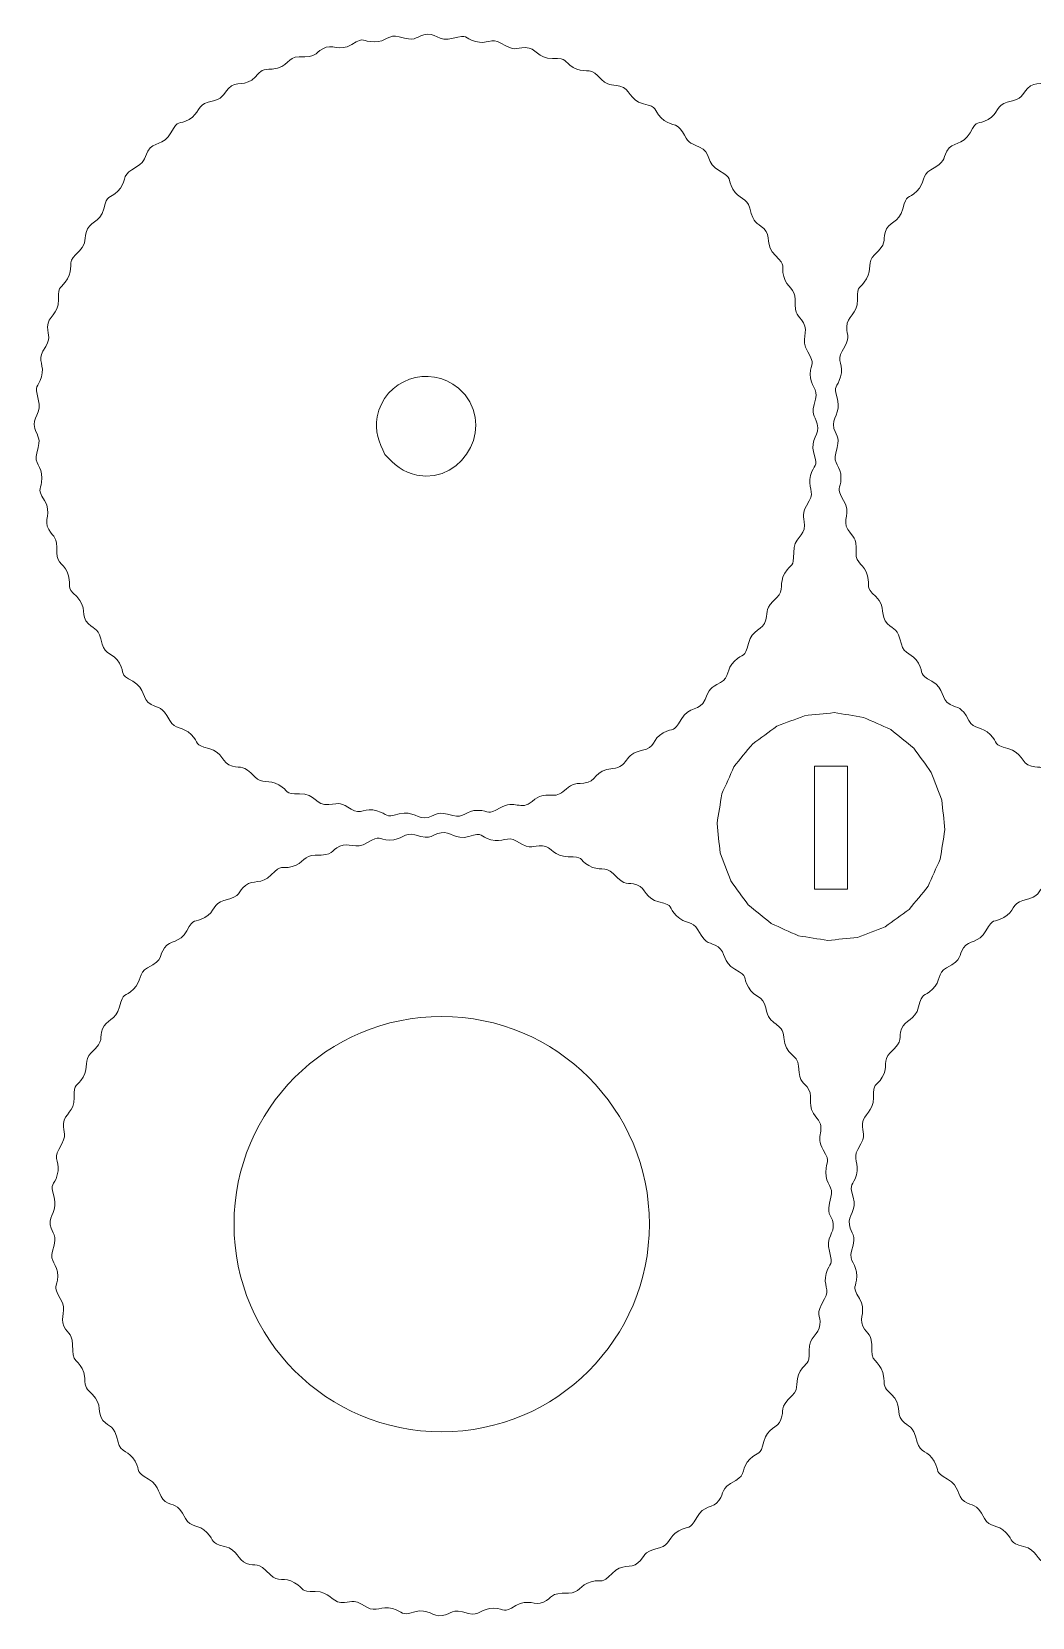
# Model space of a CAD drawing. Header units: centimetres. Extents: x -10 to 98, y 3 to 108.
# Drawn here: x 24.55 to 33.69, y 18.83 to 33.3 of the extents above; entities that cross this region are included whole.
import ezdxf

# ---------------------------------------------------------------- set-up
doc = ezdxf.new("R2010")
doc.units = ezdxf.units.CM
doc.header["$MEASUREMENT"] = 0
doc.layers.add('Camada 1', color=7, linetype='Continuous')

msp = doc.modelspace()

# ---------------------------------------------------------------- linework, layer by layer
at = {"layer": 'Camada 1', "color": 3, "lineweight": 9}
for points in [[(28.13437, 33.27539), (28.23436, 33.30415), (28.26786, 33.20585), (28.40152, 33.24426)], [(27.21052, 33.14847), (27.29958, 33.202), (27.35737, 33.11604), (27.47666, 33.18764)], [(27.68035, 33.21112), (27.56645, 33.21296), (27.60152, 33.26257), (27.47666, 33.18764)], [(27.90912, 33.25864), (27.81244, 33.28756), (27.79112, 33.20932), (27.68035, 33.21112)], [(27.90912, 33.25864), (28.05944, 33.21367), (28.04581, 33.24991), (28.13437, 33.27539)], [(28.60439, 33.21449), (28.49473, 33.24568), (28.54143, 33.28447), (28.40152, 33.24426)], [(28.83767, 33.20106), (28.75199, 33.25377), (28.71093, 33.18419), (28.60439, 33.21449)], [(28.83767, 33.20106), (28.97154, 33.11872), (28.96728, 33.15726), (29.05964, 33.15889)], [(29.05964, 33.15889), (29.1638, 33.16073), (29.17065, 33.05692), (29.3095, 33.05962)], [(26.74875, 32.96277), (26.90216, 32.97844), (26.88359, 33.07716), (26.9972, 33.07396)], [(26.9972, 33.07396), (27.15409, 33.06953), (27.13164, 33.10104), (27.21052, 33.14847)], [(29.49788, 32.97841), (29.40017, 33.03681), (29.45493, 33.06245), (29.3095, 33.05962)], [(26.35098, 32.78679), (26.42307, 32.86149), (26.50127, 32.79348), (26.59793, 32.89346)], [(26.74875, 32.96277), (26.65636, 32.96224), (26.65245, 32.94984), (26.59793, 32.89346)], [(29.71964, 32.90522), (29.65047, 32.97816), (29.59295, 32.92159), (29.49788, 32.97841)], [(29.71964, 32.90522), (29.82774, 32.7912), (29.83411, 32.82921), (29.92335, 32.8069)], [(33.6474, 32.78679), (33.71949, 32.86149), (33.79768, 32.79348), (33.89436, 32.89346)], [(26.16418, 32.65957), (26.317, 32.69609), (26.28684, 32.72033), (26.35098, 32.78679)], [(29.92335, 32.8069), (30.02423, 32.78168), (30.00402, 32.67975), (30.13883, 32.64636)], [(33.46059, 32.65957), (33.61341, 32.69609), (33.58326, 32.72033), (33.6474, 32.78679)], [(26.16418, 32.65957), (26.06604, 32.63611), (26.08655, 32.55768), (25.99002, 32.50399)], [(30.29973, 32.51887), (30.22057, 32.60068), (30.28026, 32.61132), (30.13883, 32.64636)], [(33.46059, 32.65957), (33.36245, 32.63611), (33.38297, 32.55768), (33.28644, 32.50399)], [(25.99002, 32.50399), (25.89049, 32.44863), (25.89573, 32.50914), (25.82523, 32.38153)], [(30.49508, 32.39084), (30.44714, 32.47952), (30.37642, 32.43962), (30.29973, 32.51887)], [(33.28644, 32.50399), (33.1869, 32.44863), (33.19214, 32.50914), (33.12164, 32.38153)], [(25.61437, 32.21487), (25.66487, 32.30602), (25.75803, 32.2599), (25.82523, 32.38153)], [(30.49508, 32.39084), (30.54819, 32.29262), (30.55191, 32.29195), (30.65192, 32.25029)], [(32.91078, 32.21487), (32.96128, 32.30602), (33.05444, 32.2599), (33.12164, 32.38153)], [(25.46692, 32.04371), (25.60513, 32.11834), (25.56964, 32.13418), (25.61437, 32.21487)], [(30.65192, 32.25029), (30.76066, 32.205), (30.70561, 32.10286), (30.83296, 32.03252)], [(32.76334, 32.04371), (32.90154, 32.11834), (32.86606, 32.13418), (32.91078, 32.21487)], [(25.46692, 32.04371), (25.37829, 31.99584), (25.41811, 31.92503), (25.33887, 31.84833)], [(30.95539, 31.86772), (30.90009, 31.9672), (30.96051, 31.96206), (30.83296, 32.03252)], [(32.76334, 32.04371), (32.6747, 31.99584), (32.71452, 31.92503), (32.63528, 31.84833)], [(25.33887, 31.84833), (25.25718, 31.76927), (25.24639, 31.82879), (25.21138, 31.68745)], [(31.11095, 31.69357), (31.08757, 31.79146), (31.00893, 31.77139), (30.95539, 31.86772)], [(32.63528, 31.84833), (32.5536, 31.76927), (32.5428, 31.82879), (32.50781, 31.68745)], [(25.05083, 31.47197), (25.07609, 31.57286), (25.17799, 31.55262), (25.21138, 31.68745)], [(31.11095, 31.69357), (31.14742, 31.54087), (31.17171, 31.5708), (31.23816, 31.50677)], [(32.34725, 31.47197), (32.3725, 31.57286), (32.47439, 31.55262), (32.50781, 31.68745)], [(24.95254, 31.26825), (25.06651, 31.3762), (25.02851, 31.38287), (25.05083, 31.47197)], [(31.23816, 31.50677), (31.31284, 31.43479), (31.24487, 31.35655), (31.34488, 31.25983)], [(32.24895, 31.26825), (32.36294, 31.3762), (32.32494, 31.38287), (32.34725, 31.47197)], [(24.95254, 31.26825), (24.8796, 31.19917), (24.9361, 31.14145), (24.87933, 31.04652)], [(31.42017, 31.06912), (31.39256, 31.1795), (31.44944, 31.15869), (31.34488, 31.25983)], [(32.24895, 31.26825), (32.17601, 31.19917), (32.23251, 31.14145), (32.17576, 31.04652)], [(24.87933, 31.04652), (24.82081, 30.94866), (24.79536, 31.0037), (24.79811, 30.85817)], [(31.52535, 30.86051), (31.52814, 30.96127), (31.44695, 30.96208), (31.42017, 31.06912)], [(32.17576, 31.04652), (32.11722, 30.94866), (32.09177, 31.0037), (32.09452, 30.85817)], [(24.69882, 30.60827), (24.69699, 30.71235), (24.80074, 30.71916), (24.79811, 30.85817)], [(31.52535, 30.86051), (31.52098, 30.70349), (31.55227, 30.72629), (31.59986, 30.64724)], [(31.99524, 30.60827), (31.99341, 30.71235), (32.09715, 30.71916), (32.09452, 30.85817)], [(24.65669, 30.38627), (24.73895, 30.51978), (24.70044, 30.51653), (24.69882, 30.60827)], [(31.59986, 30.64724), (31.65346, 30.5582), (31.56741, 30.50041), (31.63905, 30.38107)], [(31.9531, 30.38627), (32.03536, 30.51978), (31.99686, 30.51653), (31.99524, 30.60827)], [(24.65669, 30.38627), (24.60397, 30.30071), (24.6735, 30.25955), (24.64324, 30.15302)], [(31.66251, 30.17739), (31.66436, 30.29119), (31.71391, 30.25638), (31.63905, 30.38107)], [(31.9531, 30.38627), (31.90038, 30.30071), (31.96991, 30.25955), (31.93965, 30.15302)], [(24.64324, 30.15302), (24.61208, 30.04336), (24.57329, 30.09005), (24.61348, 29.95016)], [(31.71002, 29.94863), (31.73882, 30.04505), (31.66074, 30.06695), (31.66251, 30.17739)], [(31.93965, 30.15302), (31.9085, 30.04336), (31.8697, 30.09005), (31.90989, 29.95016)], [(24.58233, 29.68297), (24.55361, 29.78307), (24.65189, 29.81645), (24.61348, 29.95016)], [(31.71002, 29.94863), (31.66511, 29.79829), (31.70125, 29.81209), (31.72677, 29.72335)], [(31.87875, 29.68297), (31.85002, 29.78307), (31.9483, 29.81645), (31.90989, 29.95016)], [(24.5991, 29.45774), (24.64405, 29.60822), (24.60781, 29.5942), (24.58233, 29.68297)], [(31.72677, 29.72335), (31.75554, 29.62338), (31.65722, 29.58989), (31.69567, 29.4562)], [(31.8955, 29.45774), (31.94046, 29.60822), (31.90424, 29.5942), (31.87875, 29.68297)], [(24.5991, 29.45774), (24.57028, 29.3613), (24.64837, 29.33948), (24.64661, 29.22897)], [(31.66588, 29.25335), (31.69699, 29.36286), (31.73588, 29.31639), (31.69567, 29.4562)], [(31.8955, 29.45774), (31.86669, 29.3613), (31.94478, 29.33948), (31.94302, 29.22897)], [(31.65246, 29.02008), (31.70513, 29.1057), (31.63561, 29.14673), (31.66588, 29.25335)], [(24.64661, 29.22897), (24.6448, 29.11514), (24.59512, 29.15012), (24.67014, 29.02526)], [(31.94302, 29.22897), (31.94121, 29.11514), (31.89153, 29.15012), (31.96656, 29.02526)], [(24.70927, 28.75913), (24.65569, 28.8482), (24.74184, 28.90592), (24.67014, 29.02526)], [(31.65246, 29.02008), (31.57019, 28.88635), (31.60862, 28.89048), (31.61028, 28.7981)], [(32.00569, 28.75913), (31.9521, 28.8482), (32.03826, 28.90592), (31.96656, 29.02526)], [(24.78377, 28.54583), (24.78816, 28.70273), (24.75674, 28.68022), (24.70927, 28.75913)], [(31.61028, 28.7981), (31.61216, 28.69403), (31.50836, 28.68713), (31.51104, 28.54823)], [(32.08018, 28.54583), (32.08457, 28.70273), (32.05316, 28.68022), (32.00569, 28.75913)], [(24.78377, 28.54583), (24.78096, 28.44518), (24.86214, 28.44422), (24.88896, 28.33725)], [(31.42981, 28.35986), (31.48821, 28.45762), (31.51385, 28.40282), (31.51104, 28.54823)], [(32.08018, 28.54583), (32.07737, 28.44518), (32.15857, 28.44422), (32.18538, 28.33725)], [(24.88896, 28.33725), (24.91661, 28.22699), (24.85959, 28.24765), (24.9643, 28.14651)], [(31.35661, 28.13811), (31.42955, 28.2073), (31.37294, 28.26463), (31.42981, 28.35986)], [(32.18538, 28.33725), (32.21302, 28.22699), (32.15601, 28.24765), (32.26071, 28.14651)], [(25.07095, 27.8996), (24.99631, 27.97164), (25.06431, 28.04991), (24.9643, 28.14651)], [(31.35661, 28.13811), (31.24262, 28.02998), (31.28063, 28.02367), (31.25828, 27.9344)], [(32.36736, 27.8996), (32.29273, 27.97164), (32.36072, 28.04991), (32.26071, 28.14651)], [(25.19817, 27.71281), (25.16176, 27.86554), (25.13701, 27.83585), (25.07095, 27.8996)], [(31.25828, 27.9344), (31.23301, 27.83344), (31.13113, 27.85376), (31.09776, 27.71892)], [(32.49459, 27.71281), (32.45817, 27.86554), (32.43343, 27.83585), (32.36736, 27.8996)], [(25.19817, 27.71281), (25.22153, 27.61486), (25.30023, 27.63499), (25.35375, 27.53864)], [(30.97026, 27.55802), (31.05201, 27.63713), (31.06279, 27.57758), (31.09776, 27.71892)], [(32.49459, 27.71281), (32.51795, 27.61486), (32.59664, 27.63499), (32.65017, 27.53864)], [(25.35375, 27.53864), (25.40902, 27.43917), (25.34861, 27.44426), (25.47617, 27.37385)], [(30.84223, 27.36264), (30.93082, 27.41051), (30.89106, 27.4814), (30.97026, 27.55802)], [(32.65017, 27.53864), (32.70543, 27.43917), (32.64503, 27.44426), (32.77259, 27.37385)], [(25.64289, 27.16294), (25.5518, 27.21334), (25.59775, 27.30673), (25.47617, 27.37385)], [(30.84223, 27.36264), (30.74395, 27.30954), (30.74339, 27.30578), (30.70167, 27.2058)], [(32.9393, 27.16294), (32.84822, 27.21334), (32.89416, 27.30673), (32.77259, 27.37385)], [(25.81406, 27.01553), (25.73957, 27.15355), (25.72334, 27.11843), (25.64289, 27.16294)], [(30.70167, 27.2058), (30.65634, 27.09712), (30.55425, 27.15211), (30.48391, 27.02475)], [(31.61055, 27.05943), (31.70062, 27.06873), (31.79066, 27.07804), (31.88074, 27.08735)], [(31.88074, 27.08735), (31.97014, 27.07304), (32.05955, 27.05872), (32.14895, 27.04441)], [(33.11046, 27.01553), (33.03599, 27.15355), (33.01976, 27.11843), (32.9393, 27.16294)], [(25.81406, 27.01553), (25.86187, 26.9269), (25.93278, 26.96667), (26.00943, 26.88747)], [(30.31913, 26.90238), (30.41855, 26.95762), (30.41351, 26.89729), (30.48391, 27.02475)], [(31.13677, 26.80324), (31.21011, 26.85633), (31.28346, 26.90943), (31.3568, 26.96252)], [(31.3568, 26.96252), (31.44139, 26.99482), (31.52596, 27.02712), (31.61055, 27.05943)], [(32.14895, 27.04441), (32.23161, 27.00743), (32.31424, 26.97046), (32.3969, 26.93349)], [(32.60771, 26.76219), (32.53744, 26.81928), (32.46717, 26.87639), (32.3969, 26.93349)], [(33.11046, 27.01553), (33.15828, 26.9269), (33.2292, 26.96667), (33.30584, 26.88747)], [(26.00943, 26.88747), (26.08855, 26.80573), (26.02891, 26.79498), (26.17032, 26.75997)], [(30.12985, 26.74402), (30.2504, 26.76638), (30.21481, 26.84443), (30.31913, 26.90238)], [(30.96547, 26.59243), (31.02257, 26.6627), (31.07968, 26.73297), (31.13677, 26.80324)], [(33.30584, 26.88747), (33.38497, 26.80573), (33.32534, 26.79498), (33.46673, 26.75997)], [(26.38578, 26.59943), (26.2848, 26.62473), (26.30515, 26.72658), (26.17032, 26.75997)], [(30.12985, 26.74402), (29.95098, 26.71084), (30.00794, 26.58807), (29.86019, 26.57783)], [(32.76698, 26.54216), (32.71388, 26.6155), (32.6608, 26.68885), (32.60771, 26.76219)], [(33.68219, 26.59943), (33.58121, 26.62473), (33.60156, 26.72658), (33.46673, 26.75997)], [(26.58951, 26.50113), (26.48132, 26.61517), (26.47486, 26.57712), (26.38578, 26.59943)], [(26.58951, 26.50113), (26.65869, 26.42819), (26.7161, 26.48481), (26.81125, 26.42794)], [(29.86019, 26.57783), (29.68985, 26.56603), (29.71457, 26.45055), (29.59615, 26.44381)], [(30.85455, 26.34449), (30.89152, 26.42713), (30.9285, 26.50979), (30.96547, 26.59243)], [(32.86389, 26.2884), (32.83158, 26.37299), (32.79929, 26.45757), (32.76698, 26.54216)], [(33.88592, 26.50113), (33.77774, 26.61517), (33.77127, 26.57712), (33.68219, 26.59943)], [(26.81125, 26.42794), (26.90903, 26.36949), (26.85418, 26.34389), (26.99962, 26.3467)], [(27.26532, 26.24862), (27.14855, 26.23357), (27.14507, 26.34951), (26.99962, 26.3467)], [(29.40643, 26.36633), (29.31677, 26.288), (29.25425, 26.38871), (29.12411, 26.27735)], [(29.59615, 26.44381), (29.48981, 26.43777), (29.48654, 26.43634), (29.40643, 26.36633)], [(27.47146, 26.20527), (27.37645, 26.26372), (27.37275, 26.26247), (27.26532, 26.24862)], [(27.47146, 26.20527), (27.55712, 26.15256), (27.59808, 26.22215), (27.70474, 26.19186)], [(28.6288, 26.19521), (28.74261, 26.19337), (28.70776, 26.14385), (28.83248, 26.21867)], [(28.83248, 26.21867), (28.96446, 26.29784), (29.01702, 26.18572), (29.12411, 26.27735)], [(30.8116, 26.07628), (30.82592, 26.16568), (30.84024, 26.25509), (30.85455, 26.34449)], [(32.89181, 26.01822), (32.88251, 26.10828), (32.8732, 26.19835), (32.86389, 26.2884)], [(27.70474, 26.19186), (27.81429, 26.16074), (27.7678, 26.12185), (27.9076, 26.16208)], [(28.17477, 26.13096), (28.07474, 26.10223), (28.04121, 26.20053), (27.9076, 26.16208)], [(28.40003, 26.1477), (28.24944, 26.19262), (28.26361, 26.15649), (28.17477, 26.13096)], [(28.40003, 26.1477), (28.49651, 26.11892), (28.51827, 26.197), (28.6288, 26.19521)], [(30.8116, 26.07628), (30.82092, 25.98621), (30.83023, 25.89615), (30.83955, 25.80609)], [(27.82331, 25.92365), (27.70955, 25.92552), (27.74439, 25.97504), (27.61975, 25.9002)], [(28.05199, 25.97116), (27.95568, 25.99994), (27.9336, 25.92187), (27.82331, 25.92365)], [(28.05199, 25.97116), (28.22131, 25.9206), (28.196, 25.97509), (28.29237, 25.99136)], [(28.29237, 25.99136), (28.38116, 26.00638), (28.4181, 25.92049), (28.54424, 25.95681)], [(28.747, 25.92703), (28.63756, 25.95818), (28.6838, 25.99702), (28.54424, 25.95681)], [(28.98018, 25.91362), (28.89469, 25.96628), (28.85342, 25.89676), (28.747, 25.92703)], [(28.98018, 25.91362), (29.13059, 25.82098), (29.12063, 25.88012), (29.21765, 25.87087)], [(32.89181, 26.01822), (32.87749, 25.92883), (32.86318, 25.83941), (32.84886, 25.75001)], [(27.14049, 25.78655), (27.03977, 25.78939), (27.0391, 25.70825), (26.93195, 25.68143)], [(27.14049, 25.78655), (27.31717, 25.78162), (27.27871, 25.8277), (27.36742, 25.8683)], [(27.36742, 25.8683), (27.44918, 25.90572), (27.50714, 25.83263), (27.61975, 25.9002)], [(29.21765, 25.87087), (29.30731, 25.86232), (29.32078, 25.7697), (29.45184, 25.77225)], [(29.64017, 25.69104), (29.54243, 25.74939), (29.59728, 25.77508), (29.45184, 25.77225)], [(30.83955, 25.80609), (30.87184, 25.72151), (30.90414, 25.63691), (30.93644, 25.55234)], [(26.93195, 25.68143), (26.82162, 25.65381), (26.84249, 25.71073), (26.74132, 25.60617)], [(29.86179, 25.61791), (29.79277, 25.69072), (29.73524, 25.63428), (29.64017, 25.69104)], [(32.84886, 25.75001), (32.81189, 25.66736), (32.77493, 25.58472), (32.73795, 25.50206)], [(26.30774, 25.37233), (26.47977, 25.41344), (26.43064, 25.44787), (26.50587, 25.51007)], [(26.50587, 25.51007), (26.57511, 25.5673), (26.64998, 25.51175), (26.74132, 25.60617)], [(29.86179, 25.61791), (29.98338, 25.48961), (29.9891, 25.5491), (30.0803, 25.515)], [(30.0803, 25.515), (30.16467, 25.48344), (30.15347, 25.39069), (30.28083, 25.35914)], [(31.09573, 25.33231), (31.04263, 25.40565), (30.98953, 25.479), (30.93644, 25.55234)], [(32.73795, 25.50206), (32.68086, 25.43179), (32.62375, 25.36152), (32.56665, 25.29125)], [(33.60415, 25.37233), (33.77618, 25.41344), (33.72707, 25.44787), (33.80229, 25.51007)], [(26.30774, 25.37233), (26.20992, 25.34898), (26.22994, 25.27032), (26.13367, 25.21682)], [(30.44167, 25.23169), (30.36252, 25.31342), (30.42225, 25.3241), (30.28083, 25.35914)], [(33.60415, 25.37233), (33.50634, 25.34898), (33.52635, 25.27032), (33.43008, 25.21682)], [(26.13367, 25.21682), (26.03424, 25.16155), (26.03931, 25.22191), (25.96892, 25.09444)], [(30.63696, 25.1037), (30.58916, 25.19226), (30.51834, 25.1525), (30.44167, 25.23169)], [(31.30653, 25.16101), (31.23627, 25.2181), (31.16599, 25.27521), (31.09573, 25.33231)], [(32.56665, 25.29125), (32.49331, 25.23817), (32.41996, 25.18508), (32.34662, 25.13198)], [(33.43008, 25.21682), (33.33066, 25.16155), (33.33573, 25.22191), (33.26534, 25.09444)], [(25.76644, 24.94095), (25.81871, 25.01447), (25.90553, 24.97961), (25.96892, 25.09444)], [(30.63696, 25.1037), (30.72083, 24.94829), (30.74194, 25.00446), (30.82122, 24.94802)], [(31.55447, 25.0501), (31.47183, 25.08707), (31.38917, 25.12403), (31.30653, 25.16101)], [(31.55447, 25.0501), (31.64387, 25.03578), (31.73328, 25.02147), (31.82268, 25.00715)], [(32.09287, 25.03507), (32.17745, 25.06738), (32.26205, 25.09967), (32.34662, 25.13198)], [(33.06287, 24.94095), (33.11512, 25.01447), (33.20195, 24.97961), (33.26534, 25.09444)], [(25.61076, 24.75672), (25.76638, 24.8408), (25.70982, 24.86131), (25.76644, 24.94095)], [(30.82122, 24.94802), (30.89465, 24.89578), (30.85983, 24.80899), (30.97473, 24.74555)], [(31.82268, 25.00715), (31.91275, 25.01646), (32.00281, 25.02576), (32.09287, 25.03507)], [(32.90717, 24.75672), (33.0628, 24.8408), (33.00623, 24.86131), (33.06287, 24.94095)], [(25.61076, 24.75672), (25.52211, 24.70879), (25.56194, 24.63798), (25.48277, 24.56141)], [(32.90717, 24.75672), (32.81853, 24.70879), (32.85836, 24.63798), (32.77919, 24.56141)], [(31.09704, 24.58081), (31.04187, 24.68008), (31.10212, 24.67521), (30.97473, 24.74555)], [(25.48277, 24.56141), (25.40094, 24.48225), (25.39044, 24.54203), (25.35534, 24.40058)], [(31.25534, 24.39162), (31.23305, 24.51204), (31.15501, 24.47652), (31.09704, 24.58081)], [(32.77919, 24.56141), (32.69735, 24.48225), (32.68684, 24.54203), (32.65176, 24.40058)], [(25.19947, 24.20006), (25.23099, 24.28443), (25.32375, 24.2732), (25.35534, 24.40058)], [(31.25534, 24.39162), (31.28843, 24.21291), (31.4112, 24.26974), (31.42146, 24.12208)], [(32.49589, 24.20006), (32.52741, 24.28443), (32.62018, 24.2732), (32.65176, 24.40058)], [(25.09658, 23.98154), (25.22484, 24.10313), (25.16538, 24.10873), (25.19947, 24.20006)], [(28.29732, 24.31346), (27.24999, 24.31346), (26.40096, 23.46441), (26.40096, 22.41708)], [(30.19368, 22.41708), (30.19368, 23.46441), (29.34466, 24.31346), (28.29732, 24.31346)], [(32.393, 23.98154), (32.52125, 24.10313), (32.46178, 24.10873), (32.49589, 24.20006)], [(31.42146, 24.12208), (31.4333, 23.95174), (31.54871, 23.97647), (31.55544, 23.85811)], [(25.09658, 23.98154), (25.02366, 23.91242), (25.0802, 23.85486), (25.02342, 23.75988)], [(32.393, 23.98154), (32.32007, 23.91242), (32.37661, 23.85486), (32.31983, 23.75988)], [(25.02342, 23.75988), (24.96496, 23.66213), (24.93948, 23.71706), (24.94223, 23.57159)], [(31.55544, 23.85811), (31.56516, 23.68712), (31.60339, 23.72797), (31.64996, 23.64429)], [(32.31983, 23.75988), (32.26137, 23.66213), (32.23589, 23.71706), (32.23865, 23.57159)], [(31.64996, 23.64429), (31.69492, 23.56347), (31.62065, 23.5046), (31.72182, 23.38628)], [(24.8436, 23.33739), (24.85213, 23.42718), (24.94474, 23.4404), (24.94223, 23.57159)], [(32.14003, 23.33739), (32.14855, 23.42718), (32.24115, 23.4404), (32.23865, 23.57159)], [(24.80085, 23.09993), (24.89351, 23.25053), (24.83435, 23.24025), (24.8436, 23.33739)], [(31.78049, 23.09476), (31.70134, 23.22667), (31.81342, 23.27916), (31.72182, 23.38628)], [(32.09727, 23.09993), (32.18993, 23.25053), (32.13076, 23.24025), (32.14003, 23.33739)], [(24.80085, 23.09993), (24.74817, 23.01434), (24.81772, 22.97316), (24.78743, 22.86676)], [(31.80393, 22.89116), (31.80569, 23.00488), (31.85535, 22.96991), (31.78049, 23.09476)], [(32.09727, 23.09993), (32.04459, 23.01434), (32.11413, 22.97316), (32.08385, 22.86676)], [(31.85141, 22.66247), (31.8802, 22.75887), (31.80221, 22.78059), (31.80393, 22.89116)], [(24.78743, 22.86676), (24.75628, 22.75728), (24.71748, 22.8037), (24.75766, 22.66396)], [(32.08385, 22.86676), (32.05269, 22.75728), (32.0139, 22.8037), (32.05407, 22.66396)], [(24.72309, 22.41211), (24.70808, 22.50092), (24.79394, 22.53775), (24.75766, 22.66396)], [(31.85141, 22.66247), (31.80085, 22.49315), (31.85539, 22.51833), (31.87161, 22.42211)], [(32.0195, 22.41211), (32.0045, 22.50092), (32.09035, 22.53775), (32.05407, 22.66396)], [(24.74331, 22.17177), (24.79389, 22.34106), (24.73934, 22.31586), (24.72309, 22.41211)], [(26.40096, 22.41708), (26.40096, 21.36974), (27.24999, 20.52071), (28.29732, 20.52071)], [(28.29732, 20.52071), (29.34466, 20.52071), (30.19368, 21.36974), (30.19368, 22.41708)], [(31.87161, 22.42211), (31.88659, 22.33323), (31.80076, 22.29639), (31.83705, 22.17025)], [(32.03972, 22.17177), (32.09031, 22.34106), (32.03576, 22.31586), (32.0195, 22.41211)], [(24.74331, 22.17177), (24.71444, 22.07515), (24.79256, 22.05371), (24.79081, 21.94308)], [(31.80729, 21.96746), (31.83835, 22.07686), (31.87727, 22.03058), (31.83705, 22.17025)], [(32.03972, 22.17177), (32.01085, 22.07515), (32.08899, 22.05371), (32.08722, 21.94308)], [(24.79081, 21.94308), (24.789, 21.82942), (24.73934, 21.86423), (24.81427, 21.73946)], [(31.79388, 21.73429), (31.84654, 21.81986), (31.77703, 21.86093), (31.80729, 21.96746)], [(32.08722, 21.94308), (32.08542, 21.82942), (32.03576, 21.86423), (32.11068, 21.73946)], [(24.84617, 21.4872), (24.80874, 21.56892), (24.88187, 21.62686), (24.81427, 21.73946)], [(31.79388, 21.73429), (31.70124, 21.58382), (31.76034, 21.5939), (31.75112, 21.49683)], [(32.14258, 21.4872), (32.10516, 21.56892), (32.17828, 21.62686), (32.11068, 21.73946)], [(24.9279, 21.2602), (24.93296, 21.43646), (24.88675, 21.39854), (24.84617, 21.4872)], [(31.75112, 21.49683), (31.74258, 21.40719), (31.64996, 21.39376), (31.65251, 21.26261)], [(32.22431, 21.2602), (32.22937, 21.43646), (32.18316, 21.39854), (32.14258, 21.4872)], [(25.03906, 21.01186), (25.02336, 21.16526), (24.92465, 21.1467), (24.9279, 21.2602)], [(31.5713, 21.07433), (31.62969, 21.17203), (31.65535, 21.11721), (31.65251, 21.26261)], [(32.33547, 21.01186), (32.31976, 21.16526), (32.22106, 21.1467), (32.22431, 21.2602)], [(25.03906, 21.01186), (25.03958, 20.91948), (25.05194, 20.91562), (25.10834, 20.8611)], [(31.49814, 20.85267), (31.57098, 20.92169), (31.5145, 20.97923), (31.5713, 21.07433)], [(32.33547, 21.01186), (32.33599, 20.91948), (32.34836, 20.91562), (32.40475, 20.8611)], [(25.2044, 20.62565), (25.14719, 20.69487), (25.20273, 20.76981), (25.10834, 20.8611)], [(31.49814, 20.85267), (31.36981, 20.73102), (31.42933, 20.72514), (31.39525, 20.63416)], [(32.50081, 20.62565), (32.44362, 20.69487), (32.49914, 20.76981), (32.40475, 20.8611)], [(25.34215, 20.42752), (25.30106, 20.59951), (25.26662, 20.55036), (25.2044, 20.62565)], [(31.39525, 20.63416), (31.36361, 20.54971), (31.27092, 20.56094), (31.23937, 20.43365)], [(32.63855, 20.42752), (32.59748, 20.59951), (32.56305, 20.55036), (32.50081, 20.62565)], [(25.34215, 20.42752), (25.36556, 20.32944), (25.44404, 20.34991), (25.49765, 20.25342)], [(31.11195, 20.27282), (31.19375, 20.352), (31.20434, 20.29226), (31.23937, 20.43365)], [(32.63855, 20.42752), (32.66197, 20.32944), (32.74045, 20.34991), (32.79406, 20.25342)], [(30.98394, 20.07752), (31.07261, 20.12541), (31.03272, 20.1961), (31.11195, 20.27282)], [(25.49765, 20.25342), (25.55296, 20.15388), (25.49258, 20.15909), (25.62006, 20.08869)], [(32.79406, 20.25342), (32.84937, 20.15388), (32.78899, 20.15909), (32.91648, 20.08869)], [(25.77347, 19.88621), (25.69999, 19.93849), (25.73489, 20.0253), (25.62006, 20.08869)], [(30.98394, 20.07752), (30.82847, 19.99351), (30.88481, 19.97269), (30.82829, 19.89323)], [(33.06988, 19.88621), (32.99641, 19.93849), (33.03129, 20.0253), (32.91648, 20.08869)], [(25.95775, 19.73054), (25.87377, 19.88606), (25.85284, 19.82969), (25.77347, 19.88621)], [(30.82829, 19.89323), (30.77602, 19.81979), (30.68922, 19.85464), (30.62576, 19.73977)], [(33.25416, 19.73054), (33.17017, 19.88606), (33.14926, 19.82969), (33.06988, 19.88621)], [(25.95775, 19.73054), (26.00565, 19.64192), (26.07627, 19.68178), (26.15304, 19.60253)], [(30.46104, 19.6174), (30.56042, 19.67265), (30.5553, 19.6122), (30.62576, 19.73977)], [(33.25416, 19.73054), (33.30206, 19.64192), (33.37269, 19.68178), (33.44945, 19.60253)], [(26.15304, 19.60253), (26.2321, 19.52089), (26.17252, 19.51011), (26.31384, 19.47509)], [(30.28693, 19.46188), (30.38482, 19.48522), (30.36471, 19.56388), (30.46104, 19.6174)], [(33.44945, 19.60253), (33.52852, 19.52089), (33.46893, 19.51011), (33.61026, 19.47509)], [(26.51442, 19.31921), (26.43012, 19.35076), (26.44115, 19.44357), (26.31384, 19.47509)], [(30.28693, 19.46188), (30.11509, 19.4209), (30.16397, 19.38627), (30.0888, 19.32414)], [(33.81082, 19.31921), (33.72653, 19.35076), (33.73756, 19.44357), (33.61026, 19.47509)], [(26.7329, 19.21636), (26.61136, 19.34461), (26.60555, 19.28511), (26.51442, 19.31921)], [(30.0888, 19.32414), (30.01966, 19.267), (29.94459, 19.32252), (29.8534, 19.22812)], [(26.7329, 19.21636), (26.80211, 19.14334), (26.85953, 19.2), (26.95453, 19.14319)], [(26.95453, 19.14319), (27.05235, 19.0847), (26.99745, 19.0592), (27.14283, 19.06197)], [(29.45424, 19.04766), (29.55498, 19.04483), (29.55563, 19.12597), (29.66274, 19.15279)], [(29.66274, 19.15279), (29.77312, 19.18044), (29.75229, 19.12345), (29.8534, 19.22812)], [(27.37704, 18.96334), (27.28731, 18.97192), (27.27408, 19.06447), (27.14283, 19.06197)], [(27.61453, 18.92061), (27.46399, 19.01326), (27.47409, 18.95405), (27.37704, 18.96334)], [(29.22727, 18.96591), (29.14552, 18.92854), (29.0876, 19.00174), (28.97502, 18.93408)], [(29.45424, 19.04766), (29.27755, 19.05255), (29.31607, 19.00653), (29.22727, 18.96591)], [(27.61453, 18.92061), (27.7001, 18.86795), (27.74119, 18.93741), (27.84771, 18.90719)], [(27.84771, 18.90719), (27.95725, 18.87609), (27.91067, 18.83724), (28.05045, 18.87743)], [(28.30237, 18.84283), (28.21352, 18.82785), (28.17668, 18.9137), (28.05045, 18.87743)], [(28.54271, 18.86305), (28.3734, 18.91364), (28.39846, 18.85904), (28.30237, 18.84283)], [(28.54271, 18.86305), (28.63902, 18.83425), (28.66107, 18.91232), (28.77137, 18.91053)], [(28.77137, 18.91053), (28.88517, 18.9087), (28.85028, 18.8591), (28.97502, 18.93408)]]:
    msp.add_open_spline(points, degree=3, dxfattribs=at)
at = {"layer": 'Camada 1', "lineweight": 9}
for points in [[(28.45062, 30.04932), (28.18696, 30.27483), (27.77024, 30.1276), (27.70675, 29.78652)], [(28.07121, 29.25538), (28.51048, 29.17366), (28.80797, 29.74368), (28.45062, 30.04932)], [(27.70675, 29.78652), (27.68352, 29.66172), (27.7246, 29.55237), (27.77897, 29.44547)], [(27.77897, 29.44547), (27.85917, 29.35627), (27.94639, 29.2786), (28.07121, 29.25538)], [(31.70001, 25.47686), (31.70001, 25.85056), (31.70001, 26.22428), (31.70001, 26.59799)], [(32.0034, 26.59799), (31.90228, 26.59799), (31.80115, 26.59799), (31.70001, 26.59799)], [(32.0034, 25.47686), (32.0034, 25.85056), (32.0034, 26.22428), (32.0034, 26.59799)], [(32.0034, 25.47686), (31.90228, 25.47686), (31.80115, 25.47686), (31.70001, 25.47686)]]:
    msp.add_open_spline(points, degree=3, dxfattribs=at)

doc.saveas('drawing.dxf')
